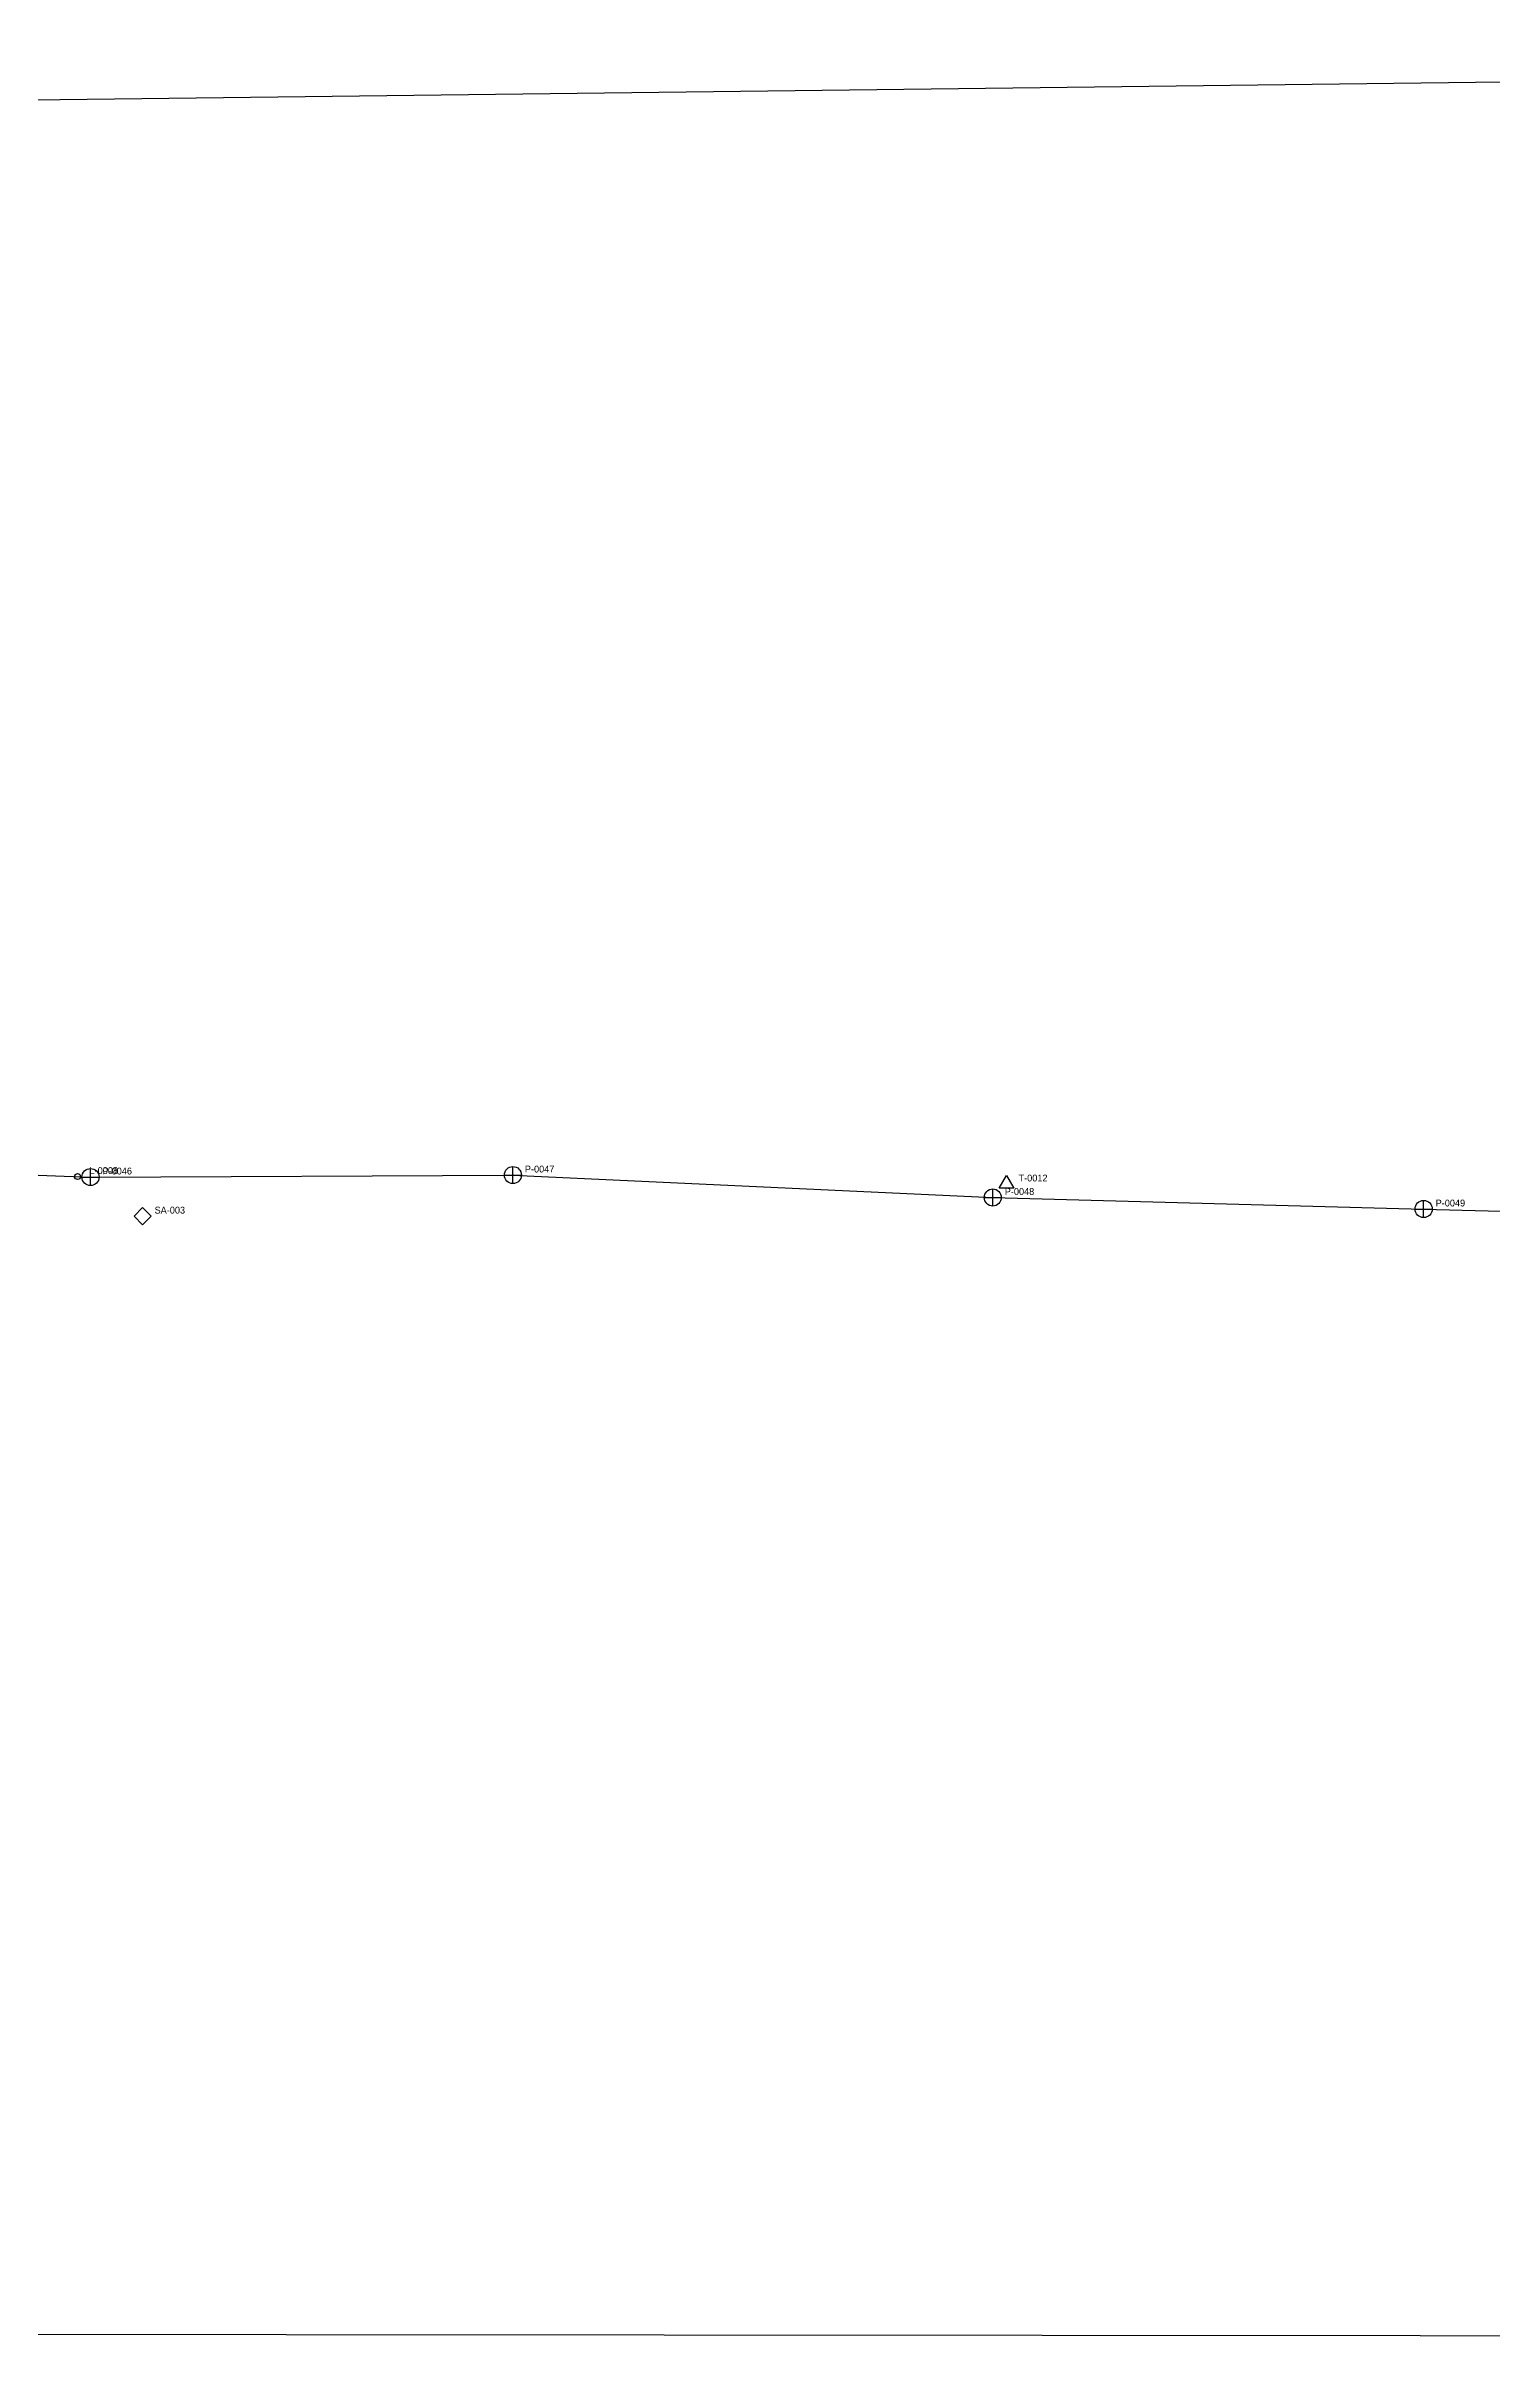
# Model space of a CAD drawing. Extents: x 287088 to 288086, y 1609570 to 1610518.
# Drawn here: x 287537.4 to 287664.2, y 1609569.7 to 1609770.8 of the extents above; entities that cross this region are included whole.
import ezdxf

# ---------------------------------------------------------------- set-up
doc = ezdxf.new("R2010")
doc.units = 0
doc.layers.get('0').update_dxf_attribs({"linetype": 'CONTINUOUS'})
for name, color, linetype in [('EL-MV_LINES', 5, 'CONTINUOUS'), ('EL-POLES', 1, 'CONTINUOUS'), ('EL-SERVICE_AREAS', 3, 'CONTINUOUS'), ('EL-TRANSFORMERS', 30, 'CONTINUOUS')]:
    doc.layers.add(name, color=color, linetype=linetype)

# ---------------------------------------------------------------- blocks, each defined once
blk = doc.blocks.new('POLE')
for p, q in [((-0.75, 0), (0.75, 0)), ((0, -0.75), (0, 0.75))]:
    blk.add_line(p, q)
blk.add_circle((0, 0), 0.75)
blk.add_attdef('POLE_ID', (1.05, 0.225), '', height=0.6)
at = {"flags": 1}
for tag, p in [('GIS_FID', (1.05, -0.675)), ('FEEDER', (1.05, -1.575)), ('MATERIAL', (1.05, -2.475)), ('HEIGHT_M', (1.05, -3.375)), ('POLE_CLASS', (1.05, -4.275)), ('STATUS', (1.05, -5.175)), ('INSTALL_DATE', (1.05, -6.075)), ('BARANGAY', (1.05, -6.975)), ('REMARKS', (1.05, -7.875))]:
    blk.add_attdef(tag, p, '', height=0.6, dxfattribs=at)
blk = doc.blocks.new('TRANSFORMER')
blk.add_lwpolyline([(0, 0.75), (0.6495, -0.375), (-0.6495, -0.375)], close=True)
blk.add_attdef('XFMR_ID', (1.05, 0.225), '', height=0.6)
at = {"flags": 1}
for tag, p in [('GIS_FID', (1.05, -0.675)), ('POLE_REF', (1.05, -1.575)), ('KVA', (1.05, -2.475)), ('PHASE', (1.05, -3.375)), ('PRIMARY_KV', (1.05, -4.275)), ('SECONDARY_V', (1.05, -5.175)), ('BRAND', (1.05, -6.075)), ('SERIAL_NO', (1.05, -6.975)), ('INSTALL_DATE', (1.05, -7.875)), ('STATUS', (1.05, -8.775))]:
    blk.add_attdef(tag, p, '', height=0.6, dxfattribs=at)
blk = doc.blocks.new('MV_LINE_TAG')
blk.add_circle((0, 0), 0.263)
blk.add_attdef('LINE_ID', (1.05, 0.225), '', height=0.6)
at = {"flags": 1}
for tag, p in [('VOLTAGE_KV', (1.05, -2.475)), ('GIS_FID', (1.05, -0.675)), ('FEEDER', (1.05, -1.575)), ('CONDUCTOR', (1.05, -3.375)), ('PHASES', (1.05, -4.275)), ('LENGTH_M', (1.05, -5.175)), ('FROM_POLE', (1.05, -6.075)), ('TO_POLE', (1.05, -6.975))]:
    blk.add_attdef(tag, p, '', height=0.6, dxfattribs=at)
blk = doc.blocks.new('SERVICE_AREA_TAG')
blk.add_lwpolyline([(0, 0.75), (0.75, 0), (0, -0.75), (-0.75, 0)], close=True)
blk.add_attdef('AREA_ID', (1.05, 0.225), '', height=0.6)
at = {"flags": 1}
for tag, p in [('SUBSTATION', (1.05, -2.475)), ('GIS_FID', (1.05, -0.675)), ('NAME', (1.05, -1.575)), ('CUSTOMER_COUNT', (1.05, -3.375))]:
    blk.add_attdef(tag, p, '', height=0.6, dxfattribs=at)

msp = doc.modelspace()

# ---------------------------------------------------------------- linework, layer by layer
at = {"layer": 'EL-MV_LINES'}
for points in [[(287422.166324, 1609675.711269), (287461.820777, 1609672.697707), (287497.6102, 1609673.219127), (287541.276586, 1609671.565376), (287578.320926, 1609671.739632), (287620.408663, 1609669.772105), (287658.199444, 1609668.761434)], [(287658.199444, 1609668.761434), (287695.577704, 1609667.788695), (287737.517279, 1609666.265315), (287776.433323, 1609664.373055), (287813.335949, 1609661.124888), (287855.329814, 1609658.89962), (287891.765085, 1609657.826875)]]:
    msp.add_lwpolyline(points, dxfattribs=at)
at = {"layer": 'EL-SERVICE_AREAS'}
msp.add_lwpolyline([(287160.510319, 1609570.414153), (287923.138364, 1609569.733767), (287925.400337, 1609770.774128), (287161.324894, 1609761.434839)], close=True, dxfattribs=at)

# ---------------------------------------------------------------- block references
at = {"layer": 'EL-MV_LINES'}
ref = msp.add_blockref('MV_LINE_TAG', (287540.138919, 1609671.608462), dxfattribs=at)
ref.add_attrib('LINE_ID', 'L-0008', (287541.188919, 1609671.833462), dxfattribs={"height": 0.6})
at = {"layer": 'EL-POLES'}
ref = msp.add_blockref('POLE', (287541.276586, 1609671.565376), dxfattribs=at)
ref.add_attrib('POLE_ID', 'P-0046', (287542.326586, 1609671.790376), dxfattribs={"height": 0.6})
ref = msp.add_blockref('POLE', (287578.320926, 1609671.739632), dxfattribs=at)
ref.add_attrib('POLE_ID', 'P-0047', (287579.370926, 1609671.964632), dxfattribs={"height": 0.6})
ref = msp.add_blockref('POLE', (287620.408663, 1609669.772105), dxfattribs=at)
ref.add_attrib('POLE_ID', 'P-0048', (287621.458663, 1609669.997105), dxfattribs={"height": 0.6})
ref = msp.add_blockref('POLE', (287658.199444, 1609668.761434), dxfattribs=at)
ref.add_attrib('POLE_ID', 'P-0049', (287659.249444, 1609668.986434), dxfattribs={"height": 0.6})
at = {"layer": 'EL-SERVICE_AREAS'}
ref = msp.add_blockref('SERVICE_AREA_TAG', (287545.842608, 1609668.13692), dxfattribs=at)
ref.add_attrib('AREA_ID', 'SA-003', (287546.892608, 1609668.36192), dxfattribs={"height": 0.6})
at = {"layer": 'EL-TRANSFORMERS'}
ref = msp.add_blockref('TRANSFORMER', (287621.618616, 1609670.954622), dxfattribs=at)
ref.add_attrib('XFMR_ID', 'T-0012', (287622.668616, 1609671.179622), dxfattribs={"height": 0.6})

doc.saveas('drawing.dxf')
